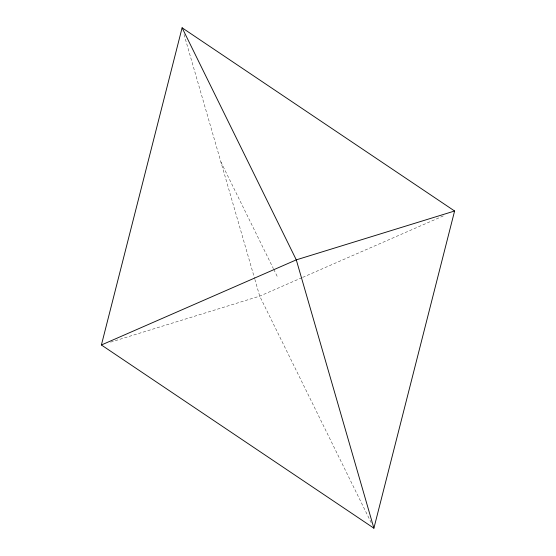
<?xml version="1.0" encoding="UTF-8"?>
<svg xmlns="http://www.w3.org/2000/svg" width="556" height="556" viewBox="0 0 556 556"><rect width="100%" height="100%" fill="white"/><g stroke="black" fill="none" stroke-linecap="round" stroke-linejoin="round"><path stroke-width="0.42" stroke-dasharray="2.78 2.08" d="M301.866 277.729L259.708 296.139L110.519 342.176M302.666 277.381L444.258 215.526M220.906 161.97L273.399 268.652M273.788 269.431L278 278M371.213 522.751L259.708 296.139L254.891 279.473M184.029 34.465L254.648 278.639"/><path stroke-width="0.83" d="M101.4 344.991L182.104 27.8L454.599 211.009L373.896 528.2L101.4 344.991L296.292 259.86L454.599 211.009M182.104 27.8L296.292 259.86L373.896 528.2"/></g></svg>
